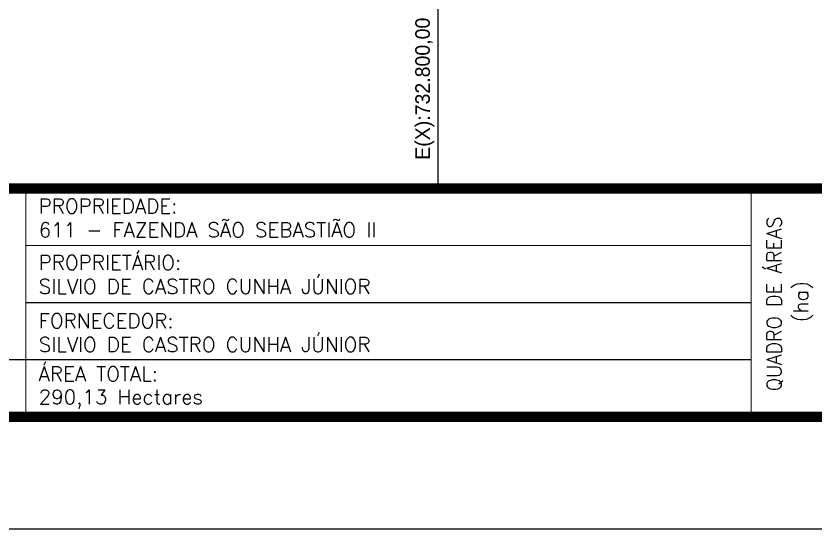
# Model space of a CAD drawing. Extents: x 729642 to 735582, y 7828609 to 7832809.
# Drawn here: x 732047 to 733472, y 7828609 to 7829523 of the extents above; entities that cross this region are included whole.
import ezdxf
from ezdxf.enums import TextEntityAlignment as Align

# ---------------------------------------------------------------- set-up
doc = ezdxf.new("R2010")
doc.units = 0
doc.header["$MEASUREMENT"] = 0
doc.linetypes.add('LIN0', pattern=[0])
doc.layers.add('MALHA', color=8, linetype='Continuous')
doc.layers.add('MARGEM', color=5, linetype='Continuous')
doc.styles.add('Simplex', font='simplex.shx')

msp = doc.modelspace()

# ---------------------------------------------------------------- linework, layer by layer
at = {"layer": 'MALHA'}
msp.add_line((732800, 7829215.4), (732800, 7829959.3), dxfattribs=at)
at = {"layer": 'MARGEM', "color": 174, "linetype": 'LIN0', "flags": 128}
msp.add_lwpolyline([(735582, 7832808.8), (729642, 7832808.8), (729642, 7828608.8), (735582, 7828608.8)], close=True, dxfattribs=at)
at = {"layer": 'MARGEM', "color": 174, "linetype": 'LIN0', "const_width": 18.2, "flags": 128}
for points in [[(735382, 7832608.8), (729842, 7832608.8), (729842, 7828808.8), (735382, 7828808.8)], [(731582, 7829215.4), (735382, 7829215.4), (735382, 7828808.8), (731582, 7828808.8)]]:
    msp.add_lwpolyline(points, close=True, dxfattribs=at)
at = {"layer": 'MARGEM', "color": 174, "linetype": 'LIN0', "flags": 128}
for points, const_width in [([(732065.1, 7829215.4), (732065.1, 7828808.8)], 2.02), ([(732065.1, 7829215.4), (732065.1, 7828812.4)], 2), ([(733358.2, 7829215.4), (733358.2, 7828813.7)], 2.02), ([(732065.1, 7829113.7), (733358.2, 7829113.7)], 2.02), ([(732065.1, 7829012.1), (733358.2, 7829012.1)], 2.02), ([(731582, 7828910.4), (733358.2, 7828910.4)], 2.02)]:
    msp.add_lwpolyline(points, dxfattribs=dict(at, const_width=const_width))

# ---------------------------------------------------------------- texts
at = {"layer": 'MALHA', "linetype": 'ByBlock'}
msp.add_text('E(X):732.800,00', height=26, rotation=90, dxfattribs=at).set_placement((732772.3, 7829393.2), align=Align.MIDDLE_CENTER)
at = {"layer": 'MARGEM', "color": 7, "linetype": 'Continuous', "lineweight": 9, "style": 'Simplex'}
for s, p in [('PROPRIEDADE:', (732087.9, 7829197.1)), ('PROPRIETÁRIO:', (732087.9, 7829096.4)), ('FORNECEDOR:', (732087.9, 7828992.7)), ('ÁREA TOTAL:', (732087.9, 7828898))]:
    msp.add_text(s, height=26, dxfattribs=at).set_placement(p, align=Align.TOP_LEFT)
at = {"layer": 'MARGEM', "color": 7, "linetype": 'Continuous', "style": 'Simplex'}
for s, p in [('611 - FAZENDA SÃO SEBASTIÃO II', (732087.9, 7829154.7)), ('SILVIO DE CASTRO CUNHA JÚNIOR', (732087.9, 7829054)), ('SILVIO DE CASTRO CUNHA JÚNIOR', (732087.9, 7828950.3)), ('290,13 Hectares', (732087.9, 7828857))]:
    msp.add_text(s, height=26, dxfattribs=at).set_placement(p, align=Align.TOP_LEFT)
at = {"layer": 'MARGEM', "color": 7, "linetype": 'Continuous', "style": 'Simplex', "width": 0.95}
msp.add_text('QUADRO DE ÁREAS', height=26, rotation=90, dxfattribs=at).set_placement((733399.3, 7829010.1), align=Align.MIDDLE_CENTER)
at = {"layer": 'MARGEM', "color": 7, "linetype": 'Continuous', "style": 'Simplex'}
msp.add_text('(ha)', height=26, rotation=90, dxfattribs=at).set_placement((733446.8, 7829014.1), align=Align.MIDDLE_CENTER)

doc.saveas('drawing.dxf')
